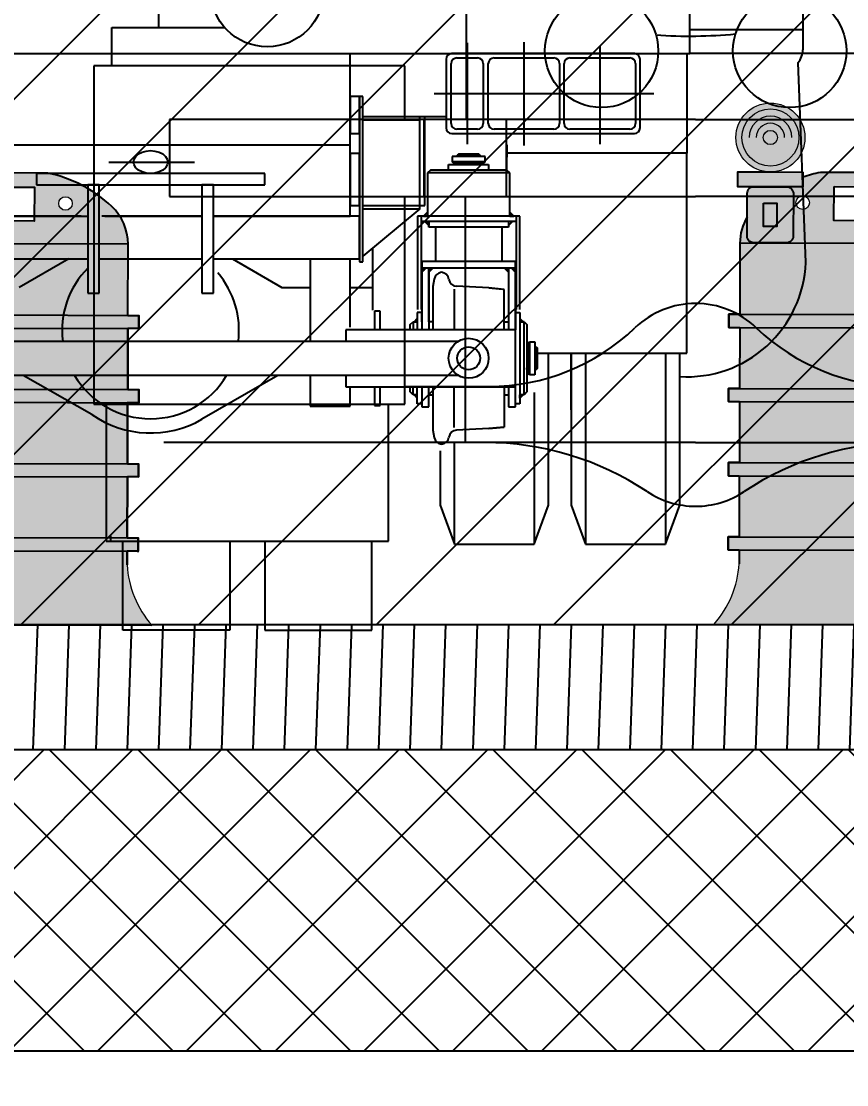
# Model space of a CAD drawing. Header units: metres. Extents: x 668617 to 675126, y 2286318 to 2293677.
# Drawn here: x 672139.774 to 672141.417, y 2287821.73 to 2287823.848 of the extents above; entities that cross this region are included whole.
import ezdxf

# ---------------------------------------------------------------- set-up
doc = ezdxf.new("R2010")
doc.units = ezdxf.units.M
doc.header["$MEASUREMENT"] = 0
doc.layers.add('DMTG_SECCIONES_VIALES', color=250, linetype='Continuous')
doc.layers.add('MAQUINA-BOMBA', color=7, linetype='Continuous')
doc.layers.add('dp_Fondo del tablero', color=7, linetype='Continuous', lineweight=0, true_color=0xf05123)
doc.layers.add('dp_Pictograma y filete', color=7, linetype='Continuous', lineweight=0, true_color=0x000000)
doc.styles.get("Standard").update_dxf_attribs({"font": 'arial.ttf'})
doc.dimstyles.get("Standard").update_dxf_attribs({"dimtxt": 0.18, "dimasz": 0.18, "dimexe": 0.18, "dimexo": 0.0625, "dimgap": 0.09, "dimtad": 0, "dimtih": 1, "dimtoh": 1, "dimdec": 4, "dimzin": 0, "dimdsep": 46, "dimtxsty": 'Standard', "dimcen": 0.09, "dimadec": 0, "dimazin": 0, "dimtfac": 1, "dimtdec": 4, "dimtofl": 0, "dimtmove": 0, "dimatfit": 3, "dimfxl": 1, "dimtolj": 1, "dimtzin": 0, "dimarcsym": 0})

# ---------------------------------------------------------------- blocks, each defined once
blk = doc.blocks.new('_Origin2')
at = {"color": 0, "linetype": 'ByBlock', "lineweight": -2}
blk.add_line((-0.5, 0), (-1, 0), dxfattribs=at)
for radius in [0.5, 0.25]:
    blk.add_circle((0, 0), radius, dxfattribs=at)
blk = doc.blocks.new('*D419')
at = {"layer": 'Defpoints', "color": 0, "transparency": 16777216}
for p in [(672136.9071, 2287827.2317), (672136.9071, 2287822.8004), (672142.9035, 2287822.6467)]:
    blk.add_point(p, dxfattribs=at)
at = {"layer": 'DMTG_SECCIONES_VIALES', "color": 30, "lineweight": -2, "transparency": 16777216}
for p, q in [((672136.9071, 2287822.8629), (672136.9071, 2287827.4117)), ((672142.9035, 2287822.7092), (672142.9035, 2287827.4117)), ((672137.1071, 2287827.2317), (672139.8024, 2287827.2317)), ((672142.7035, 2287827.2317), (672140.5023, 2287827.2317))]:
    blk.add_line(p, q, dxfattribs=at)
at = {"layer": 'DMTG_SECCIONES_VIALES', "color": 30, "lineweight": -2, "transparency": 16777216, "xscale": 0.2, "yscale": 0.2, "zscale": 0.2, "rotation": 180}
blk.add_blockref('_Origin2', (672136.9071, 2287827.2317), dxfattribs=at)
at = {"layer": 'DMTG_SECCIONES_VIALES', "color": 30, "lineweight": -2, "transparency": 16777216, "xscale": 0.2, "yscale": 0.2, "zscale": 0.2}
blk.add_blockref('_Origin2', (672142.9035, 2287827.2317), dxfattribs=at)
at = {"layer": 'DMTG_SECCIONES_VIALES', "color": 30, "transparency": 16777216, "insert": (672140.1524, 2287827.2317), "char_height": 0.2, "attachment_point": 5}
blk.add_mtext('\\A1;6.50', dxfattribs=at)
blk = doc.blocks.new('_ArchTick')
at = {"color": 0, "linetype": 'ByBlock', "const_width": 0.15}
blk.add_lwpolyline([(-0.5, -0.5), (0.5, 0.5)], dxfattribs=at)
blk = doc.blocks.new('*D450')
at = {"layer": 'Defpoints', "color": 0, "transparency": 16777216}
for p in [(672139.4035, 2287822.6467), (672146.4035, 2287822.6467), (672146.4035, 2287820.8551)]:
    blk.add_point(p, dxfattribs=at)
at = {"layer": 'DMTG_SECCIONES_VIALES', "color": 0, "lineweight": -2, "transparency": 16777216}
for p, q in [((672139.4035, 2287822.5842), (672139.4035, 2287820.6751)), ((672146.4035, 2287822.5842), (672146.4035, 2287820.6751)), ((672139.4035, 2287820.8551), (672142.5808, 2287820.8551)), ((672146.4035, 2287820.8551), (672143.2263, 2287820.8551))]:
    blk.add_line(p, q, dxfattribs=at)
at = {"layer": 'DMTG_SECCIONES_VIALES', "color": 0, "lineweight": -2, "transparency": 16777216, "xscale": 0.18, "yscale": 0.18, "zscale": 0.18, "rotation": 180}
blk.add_blockref('_ArchTick', (672139.4035, 2287820.8551), dxfattribs=at)
at = {"layer": 'DMTG_SECCIONES_VIALES', "color": 0, "lineweight": -2, "transparency": 16777216, "xscale": 0.18, "yscale": 0.18, "zscale": 0.18}
blk.add_blockref('_ArchTick', (672146.4035, 2287820.8551), dxfattribs=at)
at = {"layer": 'DMTG_SECCIONES_VIALES', "color": 0, "transparency": 16777216, "insert": (672142.9035, 2287820.8551), "char_height": 0.18, "attachment_point": 5}
blk.add_mtext('\\A1;7.50', dxfattribs=at)
blk = doc.blocks.new('tambo_SCT')
at = {"layer": 'dp_Fondo del tablero', "true_color": 0xf08e0f}
h = blk.add_hatch(color=30, dxfattribs=at)
edge = h.paths.add_edge_path()
edge.add_arc((7.06, 62.65), 4.44, 0, 360)
at = {"layer": 'dp_Fondo del tablero', "true_color": 0xffca00}
h = blk.add_hatch(color=40, dxfattribs=at)
h.paths.add_polyline_path([(11.25, 58.21), (11.25, 56.3), (7.06, 56.3), (2.87, 56.3), (2.87, 58.21), (7.06, 58.21)])
edge = h.paths.add_edge_path()
edge.add_line((4.92, 56.3), (9.19, 56.3))
edge.add_arc((9.19, 55.47), 0.832, 0, 90, ccw=False)
edge.add_line((10.03, 55.47), (10.03, 49.93))
edge.add_arc((9.19, 49.93), 0.832, -90, 0, ccw=False)
edge.add_line((9.19, 49.1), (4.92, 49.1))
edge.add_arc((4.92, 49.93), 0.832, 180, 270, ccw=False)
edge.add_line((4.09, 49.93), (4.09, 55.47))
edge.add_arc((4.92, 55.47), 0.832, 90, 180, ccw=False)
h.paths.add_polyline_path([(6.2, 54.19), (7.92, 54.19), (7.92, 51.2), (6.2, 51.2)], flags=16)
at = {"layer": 'dp_Fondo del tablero'}
h = blk.add_hatch(color=256, dxfattribs=at)
h.paths.add_polyline_path([(37.54, 49.04, 0.208145), (35.42, 53.91, 0.13635), (27.2, 58.18), (13.51, 58.18, 0.03408), (11.25, 57.54), (11.25, 56.3), (9.19, 56.3, -0.414214), (10.03, 55.47), (10.03, 49.93, -0.414214), (9.19, 49.1)])
h.paths.add_polyline_path([(28.6, 54.27, -1), (30.35, 54.27, -1)], flags=16)
h.paths.add_polyline_path([(25.46, 51.99), (15.26, 51.99), (15.26, 56.35), (25.46, 56.35)], flags=16)
h.paths.add_polyline_path([(10.37, 54.27, -1), (12.11, 54.27, -1)], flags=16)
h = blk.add_hatch(color=256, dxfattribs=at)
h.paths.add_polyline_path([(4.92, 49.1, -0.414214), (4.09, 49.93), (4.09, 52.42, 0.133761), (3.17, 49.04)])
h.paths.add_polyline_path([(6.2, 51.2), (7.92, 51.2), (7.92, 54.19), (6.2, 54.19)])
h = blk.add_hatch(color=256, dxfattribs=at)
h.paths.add_polyline_path([(37.54, 39.89), (37.54, 49.04), (3.17, 49.04), (3.17, 39.89)])
h.paths.add_polyline_path([(38.96, 38.19), (38.96, 39.89), (1.76, 39.89), (1.76, 38.19)])
h.paths.add_polyline_path([(1.76, 30.34), (1.76, 28.65), (38.96, 28.65), (38.96, 30.34)])
h.paths.add_polyline_path([(37.54, 20.79), (37.54, 28.65), (3.17, 28.65), (3.17, 20.79)])
h.paths.add_polyline_path([(38.96, 19.1), (38.96, 20.79), (1.76, 20.79), (1.76, 19.1)])
h.paths.add_polyline_path([(1.76, 11.24), (1.76, 9.55), (38.96, 9.55), (38.96, 11.24)])
blk.add_hatch(color=256, dxfattribs=at).paths.add_polyline_path([(3.17, 9.55), (3.17, 9.35, -0.196465), (0, 0), (40.71, 0, -0.16513), (37.54, 7.77), (37.54, 9.55)])
at = {"layer": 'dp_Pictograma y filete', "true_color": 0xffffff}
h = blk.add_hatch(color=7, dxfattribs=at)
h.paths.add_polyline_path([(3.17, 38.19), (3.17, 30.34), (37.54, 30.34), (37.54, 38.19)])
h.paths.add_polyline_path([(3.17, 19.1), (3.17, 11.24), (37.54, 11.24), (37.54, 19.1)])
at = {"layer": 'dp_Pictograma y filete', "lineweight": -3}
for p, q in [((37.54, 49.04), (3.17, 49.04)), ((3.17, 49.04), (3.17, 39.89)), ((37.54, 39.89), (37.54, 49.04)), ((1.76, 38.19), (1.76, 39.89)), ((1.76, 39.89), (38.96, 39.89)), ((38.96, 38.19), (38.96, 39.89)), ((38.96, 38.19), (38.96, 39.89)), ((1.76, 38.19), (38.96, 38.19)), ((1.76, 28.65), (1.76, 30.34)), ((1.76, 30.34), (38.96, 30.34)), ((38.96, 28.65), (38.96, 30.34)), ((38.96, 28.65), (38.96, 30.34)), ((1.76, 28.65), (38.96, 28.65)), ((1.76, 19.1), (1.76, 20.79)), ((1.76, 20.79), (38.96, 20.79)), ((38.96, 19.1), (38.96, 20.79)), ((38.96, 19.1), (38.96, 20.79)), ((1.76, 19.1), (38.96, 19.1)), ((1.76, 9.55), (1.76, 11.24)), ((1.76, 11.24), (38.96, 11.24)), ((35.42, 10.9), (35.42, 11.49)), ((38.96, 9.39), (38.96, 11.24)), ((38.96, 9.55), (38.96, 11.24)), ((1.76, 9.55), (38.96, 9.55)), ((0, 0), (40.71, 0))]:
    blk.add_line(p, q, dxfattribs=at)
for points in [[(11.25, 58.21), (11.25, 56.3), (7.06, 56.3), (2.87, 56.3), (2.87, 58.21), (7.06, 58.21)], [(15.26, 56.35), (25.46, 56.35), (25.46, 51.99), (15.26, 51.99)], [(6.2, 54.19), (7.92, 54.19), (7.92, 51.2), (6.2, 51.2)]]:
    blk.add_lwpolyline(points, close=True, dxfattribs=at)
for points in [[(37.54, 49.04, 0.208145), (35.42, 53.91, 0.13635), (27.2, 58.18), (13.51, 58.18, 0.03408), (11.25, 57.54, 0.03408)], [(4.09, 52.42, 0.133761), (3.17, 49.04)]]:
    blk.add_lwpolyline(points, format="xyb", dxfattribs=at)
blk.add_lwpolyline([(4.92, 56.3), (9.19, 56.3, -0.414214), (10.03, 55.47), (10.03, 49.93, -0.414214), (9.19, 49.1), (4.92, 49.1, -0.414214), (4.09, 49.93), (4.09, 55.47, -0.414214)], format="xyb", close=True, dxfattribs=at)
for points in [[(3.17, 39.89), (1.76, 39.89), (1.76, 38.19), (3.17, 38.19)], [(37.54, 39.89), (38.96, 39.89), (38.96, 38.19), (37.54, 38.19)], [(3.17, 38.19), (3.17, 30.34)], [(37.54, 30.34), (37.54, 38.19)], [(37.54, 38.19), (37.54, 30.34)], [(3.17, 30.34), (1.76, 30.34), (1.76, 28.65), (3.17, 28.65)], [(37.54, 30.34), (38.96, 30.34), (38.96, 28.65), (37.54, 28.65)], [(3.17, 28.65), (3.17, 20.79)], [(37.54, 20.79), (37.54, 28.65)], [(37.54, 28.65), (37.54, 20.79)], [(3.17, 20.79), (1.76, 20.79), (1.76, 19.1), (3.17, 19.1)], [(37.54, 20.79), (38.96, 20.79), (38.96, 19.1), (37.54, 19.1)], [(3.17, 19.1), (3.17, 11.24)], [(37.54, 11.24), (37.54, 19.1)], [(37.54, 19.1), (37.54, 11.24)], [(3.17, 11.24), (1.76, 11.24), (1.76, 9.55), (3.17, 9.55)], [(37.54, 11.24), (38.96, 11.24), (38.96, 9.55), (37.54, 9.55)], [(3.17, 9.55), (3.17, 7.77)], [(37.54, 7.77), (37.54, 9.55)], [(37.54, 9.55), (37.54, 7.77)]]:
    blk.add_lwpolyline(points, dxfattribs=at)
at = {"layer": 'dp_Pictograma y filete'}
for centre, radius in [((7.06, 62.65), 4.44), ((7.06, 62.65), 3.67), ((7.06, 62.65), 0.917), ((11.24, 54.27), 0.873), ((29.47, 54.27), 0.873)]:
    blk.add_circle(centre, radius, dxfattribs=at)
for centre, radius, start, end in [((7.06, 62.65), 2.75, 0, 180), ((7.06, 62.65), 1.83, 0, 180), ((-9.85, 8.56), 13.05, 319.0167, 356.5232), ((50.56, 8.56), 13.05, 183.4768, 220.9833)]:
    blk.add_arc(centre, radius, start, end, dxfattribs=at)
blk = doc.blocks.new('*D427')
at = {"layer": 'Defpoints', "color": 0, "transparency": 16777216}
for p in [(672139.4035, 2287822.6467), (672142.9035, 2287822.6467), (672139.4035, 2287821.3501)]:
    blk.add_point(p, dxfattribs=at)
at = {"layer": 'DMTG_SECCIONES_VIALES', "color": 0, "lineweight": -2, "transparency": 16777216}
for p, q in [((672139.4035, 2287822.5842), (672139.4035, 2287821.1701)), ((672142.9035, 2287822.5842), (672142.9035, 2287821.1701)), ((672139.4035, 2287821.3501), (672140.8265, 2287821.3501)), ((672142.9035, 2287821.3501), (672141.4806, 2287821.3501))]:
    blk.add_line(p, q, dxfattribs=at)
at = {"layer": 'DMTG_SECCIONES_VIALES', "color": 0, "lineweight": -2, "transparency": 16777216, "xscale": 0.18, "yscale": 0.18, "zscale": 0.18, "rotation": 180}
blk.add_blockref('_ArchTick', (672139.4035, 2287821.3501), dxfattribs=at)
at = {"layer": 'DMTG_SECCIONES_VIALES', "color": 0, "lineweight": -2, "transparency": 16777216, "xscale": 0.18, "yscale": 0.18, "zscale": 0.18}
blk.add_blockref('_ArchTick', (672142.9035, 2287821.3501), dxfattribs=at)
at = {"layer": 'DMTG_SECCIONES_VIALES', "color": 0, "transparency": 16777216, "insert": (672141.1535, 2287821.3501), "char_height": 0.18, "attachment_point": 5}
blk.add_mtext('\\A1;4.00', dxfattribs=at)
blk = doc.blocks.new('*D429')
at = {"layer": 'Defpoints', "color": 0, "transparency": 16777216}
for p in [(672133.9035, 2287822.7967), (672161.3035, 2287822.7967), (672161.3035, 2287819.8747)]:
    blk.add_point(p, dxfattribs=at)
at = {"layer": 'DMTG_SECCIONES_VIALES', "color": 0, "lineweight": -2, "transparency": 16777216}
for p, q in [((672133.9035, 2287822.7342), (672133.9035, 2287819.6947)), ((672161.3035, 2287822.7342), (672161.3035, 2287819.6947)), ((672133.9035, 2287819.8747), (672147.2086, 2287819.8747)), ((672161.3035, 2287819.8747), (672147.9985, 2287819.8747))]:
    blk.add_line(p, q, dxfattribs=at)
at = {"layer": 'DMTG_SECCIONES_VIALES', "color": 0, "lineweight": -2, "transparency": 16777216, "xscale": 0.18, "yscale": 0.18, "zscale": 0.18, "rotation": 180}
blk.add_blockref('_ArchTick', (672133.9035, 2287819.8747), dxfattribs=at)
at = {"layer": 'DMTG_SECCIONES_VIALES', "color": 0, "lineweight": -2, "transparency": 16777216, "xscale": 0.18, "yscale": 0.18, "zscale": 0.18}
blk.add_blockref('_ArchTick', (672161.3035, 2287819.8747), dxfattribs=at)
at = {"layer": 'DMTG_SECCIONES_VIALES', "color": 0, "transparency": 16777216, "insert": (672147.6035, 2287819.8747), "char_height": 0.18, "attachment_point": 5}
blk.add_mtext('\\A1;27.40', dxfattribs=at)
blk = doc.blocks.new('bomba-concreto-blargo')
at = {"layer": 'MAQUINA-BOMBA'}
for p, q in [((-1.4993, 0.2283), (-1.4993, -0.2452)), ((-1.7244, -0.2529), (-1.7244, 0)), ((-1.4993, -0.2057), (-1.7244, -0.2057)), ((-2.1674, -0.2312), (-2.1674, -0.4334)), ((-2.0544, -0.2299), (-2.0544, -0.436)), ((-3.8714, -0.2529), (-1.7244, -0.2529)), ((-2.4003, -0.5766), (-2.4003, -0.2529)), ((-1.8346, -0.2529), (-2.1981, -0.2529)), ((-1.9033, -0.2376), (-1.9033, -0.4334)), ((-1.7301, -0.2529), (-1.7301, -0.4512)), ((-2.2095, -0.2642), (-2.2095, -0.4006)), ((-2.1992, -0.392), (-2.1992, -0.2728)), ((-2.1879, -0.2614), (-2.147, -0.2614)), ((-2.1356, -0.2728), (-2.1356, -0.392)), ((-2.1254, -0.392), (-2.1254, -0.2728)), ((-2.114, -0.2614), (-1.9948, -0.2614)), ((-1.9834, -0.2728), (-1.9834, -0.392)), ((-1.9743, -0.392), (-1.9743, -0.2728)), ((-1.963, -0.2614), (-1.8437, -0.2614)), ((-1.8323, -0.2728), (-1.8323, -0.392)), ((-1.8232, -0.4006), (-1.8232, -0.2642)), ((-2.3821, -0.3381), (-2.4003, -0.3381)), ((-2.4003, -0.3381), (-2.4003, -0.4119)), ((-2.3821, -0.4119), (-2.3821, -0.3381)), ((-2.3753, -0.3381), (-2.3821, -0.3381)), ((-2.3821, -0.3381), (-2.3821, -0.6675)), ((-2.3753, -0.6675), (-2.3753, -0.3381)), ((-2.2335, -0.3324), (-1.7955, -0.3324)), ((-2.3753, -0.3778), (-2.2095, -0.3778)), ((-2.2617, -0.5619), (-2.2617, -0.3778)), ((-2.2515, -0.5551), (-2.2515, -0.3778)), ((-2.3753, -0.3847), (-2.2617, -0.3847)), ((-2.4003, -0.4119), (-2.3821, -0.4119)), ((-2.1981, -0.4119), (-1.8346, -0.4119)), ((-2.147, -0.4034), (-2.1879, -0.4034)), ((-1.9948, -0.4034), (-2.114, -0.4034)), ((-1.8437, -0.4034), (-1.963, -0.4034)), ((-3.1955, -0.4346), (-2.4003, -0.4346)), ((-2.0885, -0.4846), (-2.0879, -0.4346)), ((-2.832, -0.4687), (-2.8308, -0.4628)), ((-2.8308, -0.4628), (-2.8274, -0.4574)), ((-2.8274, -0.4574), (-2.822, -0.4527)), ((-2.822, -0.4527), (-2.8149, -0.449)), ((-2.8149, -0.449), (-2.8067, -0.4468)), ((-2.8067, -0.4468), (-2.7979, -0.446)), ((-2.7979, -0.446), (-2.7891, -0.4468)), ((-2.7891, -0.4468), (-2.7809, -0.449)), ((-2.7809, -0.449), (-2.7738, -0.4527)), ((-2.7738, -0.4527), (-2.7684, -0.4574)), ((-2.7684, -0.4574), (-2.765, -0.4628)), ((-2.765, -0.4628), (-2.7638, -0.4687)), ((-2.3821, -0.4517), (-2.4003, -0.4517)), ((-2.4003, -0.4517), (-2.4003, -0.5551)), ((-2.3821, -0.5551), (-2.3821, -0.4517)), ((-2.1316, -0.4574), (-2.1975, -0.4574)), ((-2.1975, -0.4574), (-2.1975, -0.4684)), ((-2.185, -0.4528), (-2.1873, -0.4551)), ((-2.1873, -0.4551), (-2.1873, -0.4574)), ((-2.1419, -0.4551), (-2.1873, -0.4551)), ((-2.185, -0.4574), (-2.185, -0.4528)), ((-2.1441, -0.4528), (-2.185, -0.4528)), ((-2.1441, -0.4574), (-2.1441, -0.4528)), ((-2.1419, -0.4551), (-2.1441, -0.4528)), ((-2.1419, -0.4574), (-2.1419, -0.4551)), ((-2.1316, -0.4684), (-2.1316, -0.4574)), ((-1.7301, -0.4512), (-2.0881, -0.4512)), ((-1.7301, -0.8496), (-1.7301, -0.4512)), ((-2.8809, -0.4687), (-2.7106, -0.4687)), ((-2.8308, -0.4746), (-2.832, -0.4687)), ((-2.8274, -0.4801), (-2.8308, -0.4746)), ((-2.822, -0.4848), (-2.8274, -0.4801)), ((-2.8149, -0.4884), (-2.822, -0.4848)), ((-2.7738, -0.4848), (-2.7809, -0.4884)), ((-2.7684, -0.4801), (-2.7738, -0.4848)), ((-2.765, -0.4746), (-2.7684, -0.4801)), ((-2.7638, -0.4687), (-2.765, -0.4746)), ((-2.2407, -0.4846), (-2.2464, -0.4903)), ((-2.0885, -0.4846), (-2.2407, -0.4846)), ((-2.2044, -0.4846), (-2.2044, -0.4733)), ((-2.2044, -0.4733), (-2.1248, -0.4733)), ((-2.1248, -0.4846), (-2.2044, -0.4846)), ((-2.1316, -0.4684), (-2.1975, -0.4684)), ((-2.1975, -0.4684), (-2.193, -0.471)), ((-2.193, -0.471), (-2.193, -0.4733)), ((-2.193, -0.4733), (-2.193, -0.471)), ((-2.193, -0.471), (-2.1362, -0.471)), ((-2.193, -0.471), (-2.1362, -0.471)), ((-2.1362, -0.4733), (-2.193, -0.4733)), ((-2.1362, -0.471), (-2.1316, -0.4684)), ((-2.1362, -0.471), (-2.1362, -0.4733)), ((-2.1362, -0.471), (-2.1362, -0.4733)), ((-2.1248, -0.4733), (-2.1248, -0.4846)), ((-2.0828, -0.4903), (-2.0885, -0.4846)), ((-2.5707, -0.4914), (-3.0251, -0.4914)), ((-3.0251, -0.4914), (-3.0251, -0.5142)), ((-2.8067, -0.4907), (-2.8149, -0.4884)), ((-2.7979, -0.4914), (-2.8067, -0.4907)), ((-2.7891, -0.4907), (-2.7979, -0.4914)), ((-2.7809, -0.4884), (-2.7891, -0.4907)), ((-2.5707, -0.5142), (-2.5707, -0.4914)), ((-2.2464, -0.4903), (-2.2464, -0.5766)), ((-2.0828, -0.4903), (-2.2464, -0.4903)), ((-2.0828, -0.5766), (-2.0828, -0.4903)), ((-3.0251, -0.5142), (-2.5707, -0.5142)), ((-2.9001, -0.5142), (-2.9229, -0.5142)), ((-2.9229, -0.5142), (-2.9229, -0.73)), ((-2.9001, -0.73), (-2.9001, -0.5142)), ((-2.6729, -0.5142), (-2.6957, -0.5142)), ((-2.6957, -0.5142), (-2.6957, -0.73)), ((-2.6729, -0.73), (-2.6729, -0.5142)), ((-2.4003, -0.5551), (-2.3821, -0.5551)), ((-2.3753, -0.5551), (-2.2617, -0.5551)), ((-2.3753, -0.5619), (-2.2617, -0.5619)), ((-2.2617, -0.5619), (-2.3753, -0.6562)), ((-2.2617, -0.5551), (-2.2515, -0.5551)), ((-2.2464, -0.5686), (-2.2544, -0.5766)), ((-2.2491, -0.5713), (-2.2464, -0.5713)), ((-2.2465, -0.5766), (-2.2465, -0.5687)), ((-2.2464, -0.5766), (-2.2464, -0.5686)), ((-2.0748, -0.5766), (-2.0828, -0.5686)), ((-2.0828, -0.5686), (-2.0828, -0.5766)), ((-2.0828, -0.5713), (-2.0801, -0.5713)), ((-2.0799, -0.5766), (-2.0799, -0.5715)), ((-2.9359, -0.5766), (-3.2137, -0.5766)), ((-3.1955, -0.5766), (-2.9229, -0.5766)), ((-2.6957, -0.5766), (-2.8948, -0.5766)), ((-2.8891, -0.5766), (-2.6957, -0.5766)), ((-2.3821, -0.5766), (-2.6729, -0.5766)), ((-2.6729, -0.5766), (-2.4003, -0.5766)), ((-2.3821, -0.6618), (-2.3821, -0.5766)), ((-2.0629, -0.5766), (-2.2663, -0.5766)), ((-2.2663, -0.5766), (-2.2663, -0.7626)), ((-2.2594, -0.5766), (-2.2594, -0.7626)), ((-2.0697, -0.5869), (-2.2594, -0.5869)), ((-2.2544, -0.5766), (-2.2464, -0.5766)), ((-2.2441, -0.5949), (-2.2521, -0.5869)), ((-2.2521, -0.5869), (-2.2441, -0.5869)), ((-2.2465, -0.5925), (-2.2465, -0.5869)), ((-2.2441, -0.5982), (-2.2441, -0.5869)), ((-2.2441, -0.5869), (-2.2441, -0.5949)), ((-2.0851, -0.5869), (-2.0851, -0.5949)), ((-2.0851, -0.5949), (-2.077, -0.5869)), ((-2.077, -0.5869), (-2.0851, -0.5869)), ((-2.0851, -0.5869), (-2.0851, -0.5982)), ((-2.0828, -0.5766), (-2.0748, -0.5766)), ((-2.0799, -0.5897), (-2.0799, -0.5869)), ((-2.0697, -0.5766), (-2.0697, -0.7626)), ((-2.0629, -0.7626), (-2.0629, -0.5766)), ((-2.245, -0.594), (-2.2441, -0.594)), ((-2.0851, -0.5982), (-2.2441, -0.5982)), ((-2.2305, -0.5982), (-2.2305, -0.6664)), ((-2.0987, -0.5982), (-2.0987, -0.6664)), ((-2.0851, -0.594), (-2.0842, -0.594)), ((-2.356, -0.6401), (-2.356, -0.7637)), ((-3.2137, -0.6618), (-2.9229, -0.6618)), ((-2.9609, -0.6618), (-3.0593, -0.7186)), ((-2.9001, -0.6618), (-2.6957, -0.6618)), ((-2.6729, -0.6618), (-2.3821, -0.6618)), ((-2.6349, -0.6618), (-2.5365, -0.7186)), ((-2.4798, -0.6618), (-2.4798, -0.8254)), ((-2.4003, -0.7973), (-2.4003, -0.6618)), ((-2.3821, -0.6675), (-2.3753, -0.6675)), ((-2.2577, -0.6664), (-2.0714, -0.6664)), ((-2.2577, -0.68), (-2.2577, -0.6664)), ((-2.2577, -0.6664), (-2.2577, -0.7868)), ((-2.2577, -0.68), (-2.2577, -0.6664)), ((-2.2577, -0.6664), (-2.0714, -0.6664)), ((-2.2577, -0.6694), (-2.2577, -0.8027)), ((-2.0714, -0.7868), (-2.0714, -0.6664)), ((-2.0714, -0.6664), (-2.0714, -0.8027)), ((-2.0714, -0.6664), (-2.0714, -0.68)), ((-2.0714, -0.6741), (-2.0714, -0.68)), ((-2.0714, -0.68), (-2.2577, -0.68)), ((-2.2497, -0.68), (-2.2577, -0.68)), ((-2.2577, -0.68), (-2.2577, -0.688)), ((-2.2577, -0.688), (-2.2497, -0.68)), ((-2.2497, -0.68), (-2.2577, -0.68)), ((-2.2577, -0.68), (-2.2577, -0.688)), ((-2.2577, -0.688), (-2.2497, -0.68)), ((-2.2497, -0.68), (-2.2577, -0.68)), ((-2.2577, -0.68), (-2.2577, -0.688)), ((-2.2577, -0.688), (-2.2497, -0.68)), ((-2.0714, -0.68), (-2.2577, -0.68)), ((-2.2577, -0.6849), (-2.2546, -0.6849)), ((-2.2546, -0.6849), (-2.2577, -0.6849)), ((-2.2577, -0.6849), (-2.2546, -0.6849)), ((-2.2541, -0.68), (-2.2541, -0.6844)), ((-2.2541, -0.6844), (-2.2541, -0.68)), ((-2.2541, -0.68), (-2.2541, -0.6844)), ((-2.2441, -0.7868), (-2.2441, -0.68)), ((-2.2441, -0.68), (-2.2441, -0.8027)), ((-2.2441, -0.68), (-2.2441, -0.688)), ((-2.2441, -0.688), (-2.2361, -0.68)), ((-2.2361, -0.68), (-2.2441, -0.68)), ((-2.2361, -0.68), (-2.2441, -0.688)), ((-2.2441, -0.688), (-2.2441, -0.68)), ((-2.2441, -0.68), (-2.2361, -0.68)), ((-2.2361, -0.68), (-2.2441, -0.688)), ((-2.2441, -0.688), (-2.2441, -0.68)), ((-2.2441, -0.68), (-2.2361, -0.68)), ((-2.2441, -0.6849), (-2.2409, -0.6849)), ((-2.2409, -0.6849), (-2.2441, -0.6849)), ((-2.2441, -0.6849), (-2.2409, -0.6849)), ((-2.239, -0.6829), (-2.239, -0.68)), ((-2.239, -0.68), (-2.239, -0.6829)), ((-2.239, -0.6829), (-2.239, -0.68)), ((-2.0931, -0.68), (-2.0851, -0.688)), ((-2.0851, -0.68), (-2.0931, -0.68)), ((-2.0931, -0.68), (-2.0851, -0.688)), ((-2.0851, -0.68), (-2.0931, -0.68)), ((-2.0931, -0.68), (-2.0851, -0.688)), ((-2.0851, -0.68), (-2.0931, -0.68)), ((-2.0882, -0.6849), (-2.0851, -0.6849)), ((-2.0851, -0.6849), (-2.0882, -0.6849)), ((-2.0882, -0.6849), (-2.0851, -0.6849)), ((-2.0875, -0.6856), (-2.0875, -0.68)), ((-2.0875, -0.68), (-2.0875, -0.6856)), ((-2.0875, -0.6856), (-2.0875, -0.68)), ((-2.0851, -0.688), (-2.0851, -0.68)), ((-2.0851, -0.688), (-2.0851, -0.68)), ((-2.0851, -0.688), (-2.0851, -0.68)), ((-2.0851, -0.68), (-2.0851, -0.8027)), ((-2.0714, -0.68), (-2.0795, -0.68)), ((-2.0795, -0.68), (-2.0714, -0.688)), ((-2.0714, -0.68), (-2.0795, -0.68)), ((-2.0795, -0.68), (-2.0714, -0.688)), ((-2.0714, -0.68), (-2.0795, -0.68)), ((-2.0795, -0.68), (-2.0714, -0.688)), ((-2.0746, -0.6849), (-2.0714, -0.6849)), ((-2.0714, -0.6849), (-2.0746, -0.6849)), ((-2.0746, -0.6849), (-2.0714, -0.6849)), ((-2.0723, -0.6871), (-2.0723, -0.68)), ((-2.0723, -0.68), (-2.0723, -0.6871)), ((-2.0723, -0.6871), (-2.0723, -0.68)), ((-2.0714, -0.688), (-2.0714, -0.68)), ((-2.0714, -0.688), (-2.0714, -0.68)), ((-2.0714, -0.688), (-2.0714, -0.68)), ((-2.5365, -0.7186), (-2.4798, -0.7186)), ((-2.4003, -0.7186), (-2.356, -0.7186)), ((-2.2331, -0.702), (-2.2356, -0.7164)), ((-2.2356, -0.7164), (-2.2356, -0.8027)), ((-2.1243, -0.7194), (-2.189, -0.7161)), ((-2.0936, -0.7224), (-2.1243, -0.7194)), ((-2.1243, -0.7194), (-2.0974, -0.7221)), ((-2.9229, -0.73), (-2.9001, -0.73)), ((-2.6957, -0.73), (-2.6729, -0.73)), ((-2.1936, -0.7222), (-2.1936, -0.8027)), ((-2.0936, -0.8027), (-2.0936, -0.7224)), ((-2.3407, -0.7658), (-2.352, -0.7658)), ((-2.352, -0.7658), (-2.352, -0.8027)), ((-2.3407, -0.8027), (-2.3407, -0.7658)), ((-2.2733, -0.7868), (-2.2668, -0.7804)), ((-2.2698, -0.7833), (-2.2668, -0.7833)), ((-2.2692, -0.7868), (-2.2692, -0.7828)), ((-2.2577, -0.7686), (-2.2668, -0.7686)), ((-2.2668, -0.7686), (-2.2668, -0.7868)), ((-2.2668, -0.7804), (-2.2668, -0.7868)), ((-2.2577, -0.7868), (-2.2577, -0.7686)), ((-2.0714, -0.8027), (-2.0714, -0.7686)), ((-2.0714, -0.7686), (-2.0624, -0.7686)), ((-2.0624, -0.7686), (-2.0624, -0.9504)), ((-2.0624, -0.7804), (-2.0624, -0.7868)), ((-2.0559, -0.7868), (-2.0624, -0.7804)), ((-2.0624, -0.7833), (-2.0594, -0.7833)), ((-2.0714, -0.8027), (-2.4088, -0.8027)), ((-2.4088, -0.8027), (-2.4088, -0.8254)), ((-2.2807, -0.7925), (-2.2751, -0.7868)), ((-2.2807, -0.8027), (-2.2807, -0.7925)), ((-2.2751, -0.7868), (-2.2668, -0.7868)), ((-2.2751, -0.7868), (-2.2751, -0.8027)), ((-2.2668, -0.7868), (-2.2733, -0.7868)), ((-2.2668, -0.7868), (-2.2668, -0.8027)), ((-2.2356, -0.7868), (-2.2441, -0.7868)), ((-2.0936, -0.7868), (-2.0851, -0.7868)), ((-2.0714, -0.9163), (-2.0714, -0.8027)), ((-2.0624, -0.7868), (-2.0559, -0.7868)), ((-2.0541, -0.7868), (-2.0624, -0.7868)), ((-2.0572, -0.7868), (-2.0572, -0.7855)), ((-2.0541, -0.9322), (-2.0541, -0.7868)), ((-2.0541, -0.7868), (-2.0484, -0.7925)), ((-2.0484, -0.7925), (-2.0484, -0.9265)), ((-3.4107, -0.8254), (-2.1851, -0.8254)), ((-2.0462, -0.8311), (-2.0484, -0.8311)), ((-2.0484, -0.8311), (-2.0484, -0.8879)), ((-2.0462, -0.8311), (-2.0435, -0.8266)), ((-2.0462, -0.8879), (-2.0462, -0.8311)), ((-2.0462, -0.8879), (-2.0462, -0.8311)), ((-2.0435, -0.8266), (-2.0325, -0.8266)), ((-2.0435, -0.8266), (-2.0435, -0.8924)), ((-2.0325, -0.8266), (-2.0325, -0.8924)), ((-2.0325, -0.8368), (-2.0303, -0.8368)), ((-2.0303, -0.8368), (-2.0303, -0.8822)), ((-2.0303, -0.8368), (-2.028, -0.839)), ((-2.028, -0.839), (-2.028, -0.8799)), ((-2.0273, -0.8496), (-1.7301, -0.8496)), ((-2.0056, -1.1518), (-2.0056, -0.8496)), ((-1.9601, -0.9622), (-1.9601, -0.8496)), ((-1.9601, -0.8496), (-1.9601, -1.1518)), ((-1.9317, -0.8496), (-1.9317, -1.2298)), ((-1.7727, -0.8496), (-1.7727, -1.2298)), ((-1.7443, -1.1518), (-1.7443, -0.8496)), ((-2.0508, -0.8799), (-2.0484, -0.8799)), ((-2.0484, -0.8879), (-2.0462, -0.8879)), ((-2.0435, -0.8924), (-2.0462, -0.8879)), ((-2.0325, -0.8799), (-2.028, -0.8799)), ((-2.0303, -0.8822), (-2.0325, -0.8822)), ((-2.028, -0.8799), (-2.0303, -0.8822)), ((-2.1851, -0.8936), (-3.4107, -0.8936)), ((-2.9147, -0.9716), (-3.0514, -0.8936)), ((-2.5444, -0.8936), (-2.6957, -0.9809)), ((-2.4798, -0.8936), (-2.4798, -0.9549)), ((-2.4088, -0.8936), (-2.4088, -0.9163)), ((-2.0325, -0.8924), (-2.0435, -0.8924)), ((-2.4088, -0.9163), (-2.0714, -0.9163)), ((-2.4003, -0.9549), (-2.4003, -0.9163)), ((-2.352, -0.9163), (-2.352, -0.9532)), ((-2.3407, -0.9532), (-2.3407, -0.9163)), ((-2.2807, -0.9265), (-2.2807, -0.9163)), ((-2.2751, -0.9322), (-2.2807, -0.9265)), ((-2.2751, -0.9322), (-2.2751, -0.9163)), ((-2.2668, -0.9504), (-2.2668, -0.9163)), ((-2.2441, -0.9163), (-2.2577, -0.9163)), ((-2.2577, -0.9163), (-2.2577, -0.9561)), ((-2.2441, -0.9561), (-2.2441, -0.9163)), ((-2.2356, -0.9163), (-2.2356, -1.0026)), ((-2.1936, -0.9972), (-2.1936, -0.9163)), ((-2.0936, -0.9163), (-2.0936, -0.9966)), ((-2.0714, -0.9163), (-2.0851, -0.9163)), ((-2.0851, -0.9163), (-2.0851, -0.9561)), ((-2.0714, -0.9561), (-2.0714, -0.9163)), ((-2.0484, -0.9265), (-2.0541, -0.9322)), ((-2.034, -0.9278), (-2.034, -1.2298)), ((-2.2668, -0.9322), (-2.2751, -0.9322)), ((-2.2668, -0.9322), (-2.2733, -0.9322)), ((-2.2733, -0.9322), (-2.2668, -0.9386)), ((-2.2707, -0.9348), (-2.2668, -0.9348)), ((-2.2692, -0.9362), (-2.2692, -0.9322)), ((-2.2668, -0.9386), (-2.2668, -0.9322)), ((-2.2577, -0.9504), (-2.2668, -0.9504)), ((-2.2441, -0.9322), (-2.2356, -0.9322)), ((-2.0936, -0.9322), (-2.0851, -0.9322)), ((-2.0624, -0.9504), (-2.0714, -0.9504)), ((-2.0624, -0.9386), (-2.0624, -0.9322)), ((-2.0624, -0.9322), (-2.0559, -0.9322)), ((-2.0559, -0.9322), (-2.0624, -0.9386)), ((-2.0541, -0.9322), (-2.0624, -0.9322)), ((-2.0624, -0.9348), (-2.0585, -0.9348)), ((-2.0572, -0.9335), (-2.0572, -0.9322)), ((-2.4798, -0.9549), (-2.4003, -0.9549)), ((-2.352, -0.9532), (-2.3407, -0.9532)), ((-2.2577, -0.9561), (-2.2441, -0.9561)), ((-2.0851, -0.9561), (-2.0714, -0.9561)), ((-2.2356, -1.0026), (-2.2331, -1.017)), ((-2.1243, -0.9996), (-2.189, -1.0029)), ((-2.0936, -0.9966), (-2.1243, -0.9996)), ((-2.1243, -0.9996), (-2.0936, -0.9966)), ((-2.193, -1.2298), (-2.193, -1.0259)), ((-2.2214, -1.0439), (-2.2214, -1.1518)), ((-2.2214, -1.1518), (-2.193, -1.2298)), ((-2.034, -1.2298), (-2.0056, -1.1518)), ((-1.9601, -1.1518), (-1.9317, -1.2298)), ((-1.7727, -1.2298), (-1.7443, -1.1518)), ((-2.193, -1.2298), (-2.034, -1.2298)), ((-1.9317, -1.2298), (-1.7727, -1.2298))]:
    blk.add_line(p, q, dxfattribs=at)
blk.add_lwpolyline([(-1.7244, 0), (0, 0), (0, -0.2529), (-1.7244, -0.2529)], close=True, dxfattribs=at)
blk.add_lwpolyline([(-1.4932, -0.6689), (-1.5087, -0.2707)], dxfattribs=at)
for radius in [0.0398, 0.0227]:
    blk.add_circle((-2.1646, -0.8595), radius, dxfattribs=at)
for centre, radius, start, end in [((-2.1981, -0.2642), 0.0114, 90, 180), ((-1.8346, -0.2642), 0.0114, 0, 90), ((-1.5388, -0.2452), 0.0395, 319.6777, 0), ((-2.1879, -0.2728), 0.0114, 90, 180), ((-2.147, -0.2728), 0.0114, 0, 90), ((-2.114, -0.2728), 0.0114, 90, 180), ((-1.9948, -0.2728), 0.0114, 0, 90), ((-1.963, -0.2728), 0.0114, 90, 180), ((-1.8437, -0.2728), 0.0114, 0, 90), ((-2.1981, -0.4006), 0.0114, 180, 270), ((-2.1879, -0.392), 0.0114, 180, 270), ((-2.147, -0.392), 0.0114, 270, 0), ((-2.114, -0.392), 0.0114, 180, 270), ((-1.9948, -0.392), 0.0114, 270, 0), ((-1.963, -0.392), 0.0114, 180, 270), ((-1.8437, -0.392), 0.0114, 270, 0), ((-1.8346, -0.4006), 0.0114, 270, 0), ((-1.7301, -0.6594), 0.237, 266.5656, 357.706), ((-2.7979, -0.8038), 0.1761, 135.2087, 187.0411), ((-2.7979, -0.8038), 0.1761, 352.9589, 40.5078), ((-2.2163, -0.705), 0.017, 97.6623, 169.9765), ((-2.2208, -0.705), 0.017, 8.2827, 82.3377), ((-2.1882, -0.7003), 0.0159, 188.3033, 267.1376), ((-2.7979, -0.8038), 0.1761, 210.6423, 329.3577), ((-2.7979, -0.8038), 0.2045, 235.1545, 300), ((-2.2208, -1.014), 0.017, 277.6623, 351.7173), ((-2.1882, -1.0187), 0.0159, 92.8624, 171.6967), ((-2.2163, -1.014), 0.017, 190.0235, 262.3377)]:
    blk.add_arc(centre, radius, start, end, dxfattribs=at)

msp = doc.modelspace()

# ---------------------------------------------------------------- hatches: boundary and pattern name
at = {"layer": 'DMTG_SECCIONES_VIALES', "ltscale": 2}
h = msp.add_hatch(dxfattribs=at)
h.set_pattern_fill('ANSI31', color=30, scale=2)
h.set_pattern_definition([(45, (0, -98.19477), (-0.176776695297, 0.176776695297), [])])
edge = h.paths.add_edge_path()
edge.add_line((672142.90355, 2287822.64591), (672142.90355, 2287826.88596))
edge.add_line((672142.90355, 2287826.88596), (672136.90714, 2287826.88596))
edge.add_line((672136.90714, 2287826.88596), (672136.90714, 2287822.79673))
edge.add_line((672136.90714, 2287822.79673), (672139.40355, 2287822.79673))
edge.add_line((672139.40355, 2287822.79673), (672139.40355, 2287822.64673))
edge.add_line((672139.40355, 2287822.64673), (672143.21844, 2287822.64673))
at = {"layer": 'DMTG_SECCIONES_VIALES', "true_color": 0x000000}
h = msp.add_hatch(dxfattribs=at)
h.set_pattern_fill('ANSI31', color=18, scale=0.5, angle=43)
h.set_pattern_definition([(88, (672152.925386, 2287752.40659), (-0.062461927, 0.00218122), [])])
h.paths.add_polyline_path([(672146.40355, 2287822.64673), (672139.40355, 2287822.64673), (672139.40355, 2287822.39673), (672146.40355, 2287822.39673)])
at = {"layer": 'DMTG_SECCIONES_VIALES', "true_color": 0x939598}
h = msp.add_hatch(dxfattribs=at)
h.set_pattern_fill('ANSI37', color=252)
h.set_pattern_definition([(45, (671855.92045, 2287769.89963), (-0.08838835, 0.08838835), []), (135, (671855.92045, 2287769.89963), (-0.08838835, -0.08838835), [])])
h.paths.add_polyline_path([(672138.55355, 2287821.94673), (672138.55355, 2287821.79673), (672146.65355, 2287821.79673), (672148.05355, 2287821.79673), (672151.80355, 2287821.79673), (672157.35355, 2287821.79673), (672157.35355, 2287821.94673), (672161.30355, 2287821.94673), (672166.30355, 2287821.94673), (672166.30355, 2287822.54673), (672161.30355, 2287822.54673), (672156.75355, 2287822.54673), (672156.75355, 2287822.39673), (672151.80355, 2287822.39673), (672148.05355, 2287822.39673), (672146.65355, 2287822.39673), (672139.15355, 2287822.39673), (672139.15355, 2287822.54673), (672133.90355, 2287822.54673), (672128.90355, 2287822.54673), (672128.90355, 2287821.94673), (672133.90355, 2287821.94673)])
h.paths.add_polyline_path([(672138.115, 2287821.33646), (672138.69441, 2287821.33646), (672138.69441, 2287821.70739), (672138.115, 2287821.70739)], flags=9)
h.paths.add_polyline_path([(672144.36458, 2287821.33618), (672144.94399, 2287821.33618), (672144.94399, 2287821.70711), (672144.36458, 2287821.70711)], flags=9)
h.paths.add_polyline_path([(672140.70664, 2287821.33652), (672141.28606, 2287821.33652), (672141.28606, 2287821.70745), (672140.70664, 2287821.70745)], flags=9)

# ---------------------------------------------------------------- linework, layer by layer
at = {"layer": 'DMTG_SECCIONES_VIALES', "linetype": 'Continuous'}
for p, q in [((672140.66041, 2287823.65247), (672140.66041, 2287824.51608)), ((672140.0477, 2287823.83514), (672140.0477, 2287824.18546)), ((672139.95376, 2287823.83514), (672140.17885, 2287823.83514)), ((672139.95376, 2287823.75879), (672139.95376, 2287823.83514)), ((672139.9183, 2287823.75879), (672139.9183, 2287823.08534)), ((672140.53748, 2287823.75879), (672139.9183, 2287823.75879)), ((672140.53748, 2287823.65247), (672140.53748, 2287823.75879)), ((672141.11635, 2287823.65247), (672140.06854, 2287823.65247)), ((672140.06854, 2287823.65247), (672140.06854, 2287823.49891)), ((672140.57617, 2287823.49891), (672140.57617, 2287823.65247)), ((672140.73981, 2287823.49891), (672140.73981, 2287823.65247)), ((672141.11635, 2287823.65247), (672142.16416, 2287823.65247)), ((672140.06854, 2287823.49891), (672141.11635, 2287823.49891)), ((672140.53748, 2287823.08534), (672140.53748, 2287823.49891)), ((672140.6575, 2287823.49891), (672140.6575, 2287823.00899)), ((672142.16416, 2287823.49891), (672141.11635, 2287823.49891)), ((672140.53748, 2287823.12078), (672140.70486, 2287823.12078)), ((672139.9183, 2287823.08534), (672140.53748, 2287823.08534)), ((672139.94285, 2287823.08534), (672139.94285, 2287822.81268)), ((672140.50475, 2287822.81268), (672140.50475, 2287823.08534)), ((672141.11635, 2287823.00899), (672140.05741, 2287823.00899)), ((672141.11635, 2287823.00899), (672142.17529, 2287823.00899)), ((672139.94285, 2287822.81268), (672140.50475, 2287822.81268)), ((672139.97598, 2287822.63545), (672139.97598, 2287822.81268)), ((672140.18874, 2287822.81268), (672140.18874, 2287822.63545)), ((672140.25887, 2287822.81268), (672140.25887, 2287822.63545)), ((672140.47163, 2287822.63545), (672140.47163, 2287822.81268)), ((672140.18874, 2287822.63545), (672139.97598, 2287822.63545)), ((672140.25887, 2287822.63545), (672140.47163, 2287822.63545))]:
    msp.add_line(p, q, dxfattribs=at)
at = {"layer": 'DMTG_SECCIONES_VIALES', "color": 30}
msp.add_lwpolyline([(672142.90355, 2287822.64591), (672142.90355, 2287826.88596), (672136.90714, 2287826.88596), (672136.90714, 2287822.79673), (672139.40355, 2287822.79673), (672139.40355, 2287822.64673), (672143.21844, 2287822.64673)], dxfattribs=at)
at = {"layer": 'DMTG_SECCIONES_VIALES'}
for points in [[(672166.30355, 2287822.79673), (672166.30355, 2287822.54673), (672161.30355, 2287822.54673), (672156.75355, 2287822.54673), (672156.75355, 2287822.39673), (672151.80355, 2287822.39673), (672148.05355, 2287822.39673), (672146.65355, 2287822.39673), (672139.15355, 2287822.39673), (672139.15355, 2287822.54673), (672133.90355, 2287822.54673), (672128.90355, 2287822.54673), (672128.90355, 2287822.79673)], [(672133.90355, 2287822.79673), (672139.40355, 2287822.79673), (672139.40355, 2287822.64673), (672146.40355, 2287822.64673), (672146.40355, 2287822.79673), (672148.30355, 2287822.79673), (672148.30355, 2287822.64673), (672151.80355, 2287822.64673), (672156.50355, 2287822.64673), (672156.50355, 2287822.79673), (672161.30355, 2287822.79673)], [(672166.30355, 2287822.54673), (672166.30355, 2287821.94673), (672161.30355, 2287821.94673), (672157.35355, 2287821.94673), (672157.35355, 2287821.79673), (672151.80355, 2287821.79673), (672148.05355, 2287821.79673), (672146.65355, 2287821.79673), (672138.55355, 2287821.79673), (672138.55355, 2287821.94673), (672133.90355, 2287821.94673), (672128.90355, 2287821.94673), (672128.90355, 2287822.54673)]]:
    msp.add_lwpolyline(points, dxfattribs=at)
at = {"layer": 'DMTG_SECCIONES_VIALES', "linetype": 'Continuous'}
for centre in [(672140.26345, 2287823.90988), (672140.92911, 2287823.78883), (672141.30359, 2287823.78883)]:
    msp.add_circle(centre, 0.11289, dxfattribs=at)
for centre, radius, start, end in [((672141.10521, 2287824.79359), 0.97526, 266.01347, 275.33274), ((672141.11635, 2287823.11113), 0.1747, 90, 133.71378), ((672141.11635, 2287823.11113), 0.1747, 46.28622, 90), ((672140.70486, 2287823.54152), 0.42074, 270, 313.71379), ((672141.52784, 2287823.54152), 0.42074, 226.28622, 270), ((672140.69677, 2287822.42651), 0.58248, 56.34859, 90), ((672141.53593, 2287822.42651), 0.58248, 90, 123.65141), ((672141.11635, 2287823.05681), 0.1747, 236.34859, 270), ((672141.11635, 2287823.05681), 0.1747, 270, 303.65141)]:
    msp.add_arc(centre, radius, start, end, dxfattribs=at)

# ---------------------------------------------------------------- block references
msp.add_blockref('bomba-concreto-blargo', (672142.82897, 2287824.03625, -1630.155))
at = {"layer": 'DMTG_SECCIONES_VIALES', "xscale": 0.01546907355775273, "yscale": 0.01546907355775273, "zscale": 0.01546907355775273, "rotation": 359.8502454587195}
for p in [(672141.15355, 2287822.64755), (672139.40355, 2287822.64673)]:
    msp.add_blockref('tambo_SCT', p, dxfattribs=at)

# ---------------------------------------------------------------- dimensions: what is measured, and where the dimension line sits
at = {"layer": 'DMTG_SECCIONES_VIALES'}
dim = msp.add_linear_dim(base=(672136.90714, 2287827.23171), p1=(672142.90355, 2287822.64673), p2=(672136.90714, 2287822.80036), text='6.50', dimstyle='Standard', override={"dimtxt": 0.2, "dimasz": 0.2, "dimdec": 2, "dimblk1": 'Origin2', "dimblk2": 'Origin2', "dimsah": 1, "dimclrd": 30, "dimclre": 30, "dimclrt": 30}, dxfattribs=at)
dim.commit()
dim.dimension.update_dxf_attribs({"geometry": '*D419', "text_midpoint": (672140.15237, 2287827.23171), "dimtype": 160})
dim = msp.add_linear_dim(base=(672161.30355, 2287819.87469), p1=(672133.90355, 2287822.79673), p2=(672161.30355, 2287822.79673), dimstyle='Standard', override={"dimdec": 2, "dimblk1": 'ArchTick', "dimblk2": 'ArchTick', "dimsah": 1}, dxfattribs=at)
dim.commit()
dim.dimension.update_dxf_attribs({"geometry": '*D429', "text_midpoint": (672147.60355, 2287819.87469)})
for base, p1, p2, text, picture, middle in [((672146.40355, 2287820.85512), (672139.40355, 2287822.64673), (672146.40355, 2287822.64673), '7.50', '*D450', (672142.90355, 2287820.85512)), ((672139.40355, 2287821.35009), (672142.90355, 2287822.64673), (672139.40355, 2287822.64673), '4.00', '*D427', (672141.15355, 2287821.35009))]:
    dim = msp.add_linear_dim(base=base, p1=p1, p2=p2, text=text, dimstyle='Standard', override={"dimdec": 2, "dimblk1": 'ArchTick', "dimblk2": 'ArchTick', "dimsah": 1}, dxfattribs=at)
    dim.commit()
    dim.dimension.update_dxf_attribs({"geometry": picture, "text_midpoint": middle})

doc.saveas('drawing.dxf')
